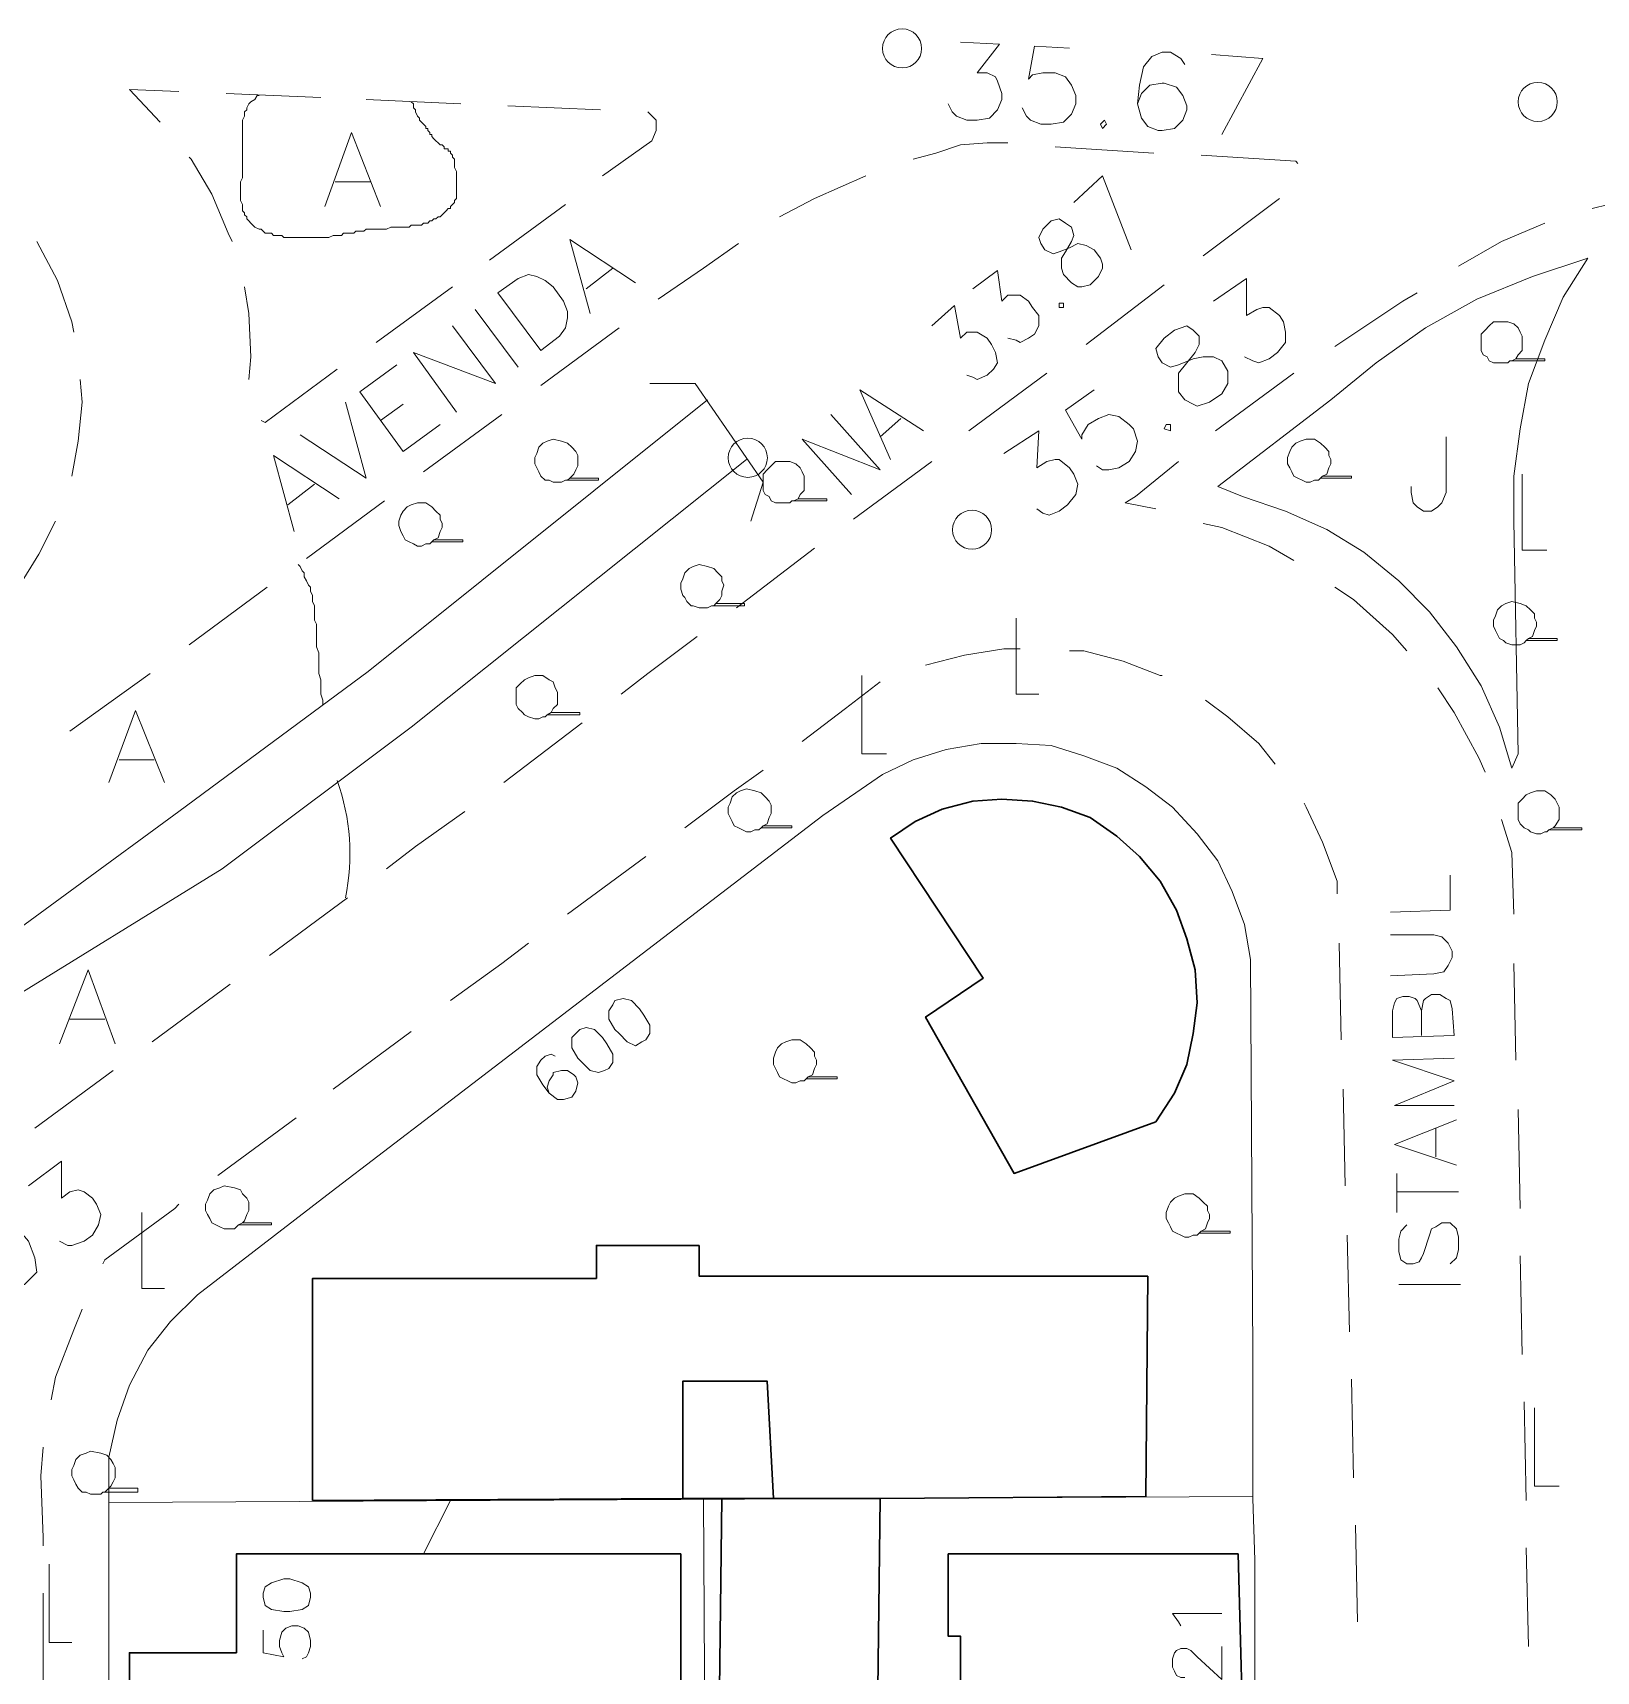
# Model space of a CAD drawing. Extents: x -2391 to 32076, y -11492 to 5852.
# Drawn here: x 4413.8 to 4478.2, y -1020.9 to -953.5 of the extents above; entities that cross this region are included whole.
import ezdxf

# ---------------------------------------------------------------- set-up
doc = ezdxf.new("R2010")
doc.units = 0
doc.header["$LTSCALE"] = 7
for name, color, linetype in [('ALVE-CT', 3, 'CONTINUOUS'), ('PDF_A101 - EDIFICACAO', 7, 'CONTINUOUS'), ('PDF_A122 - CASA_DE_MAQUINA', 7, 'CONTINUOUS'), ('PDF_A123 - N DE PORTA', 7, 'CONTINUOUS'), ('PDF_A124 - MURO', 7, 'CONTINUOUS'), ('PDF_A133 - CANTEIRO_JARDIM_ESTUFA', 7, 'CONTINUOUS'), ('PDF_C301 - MEIO_FIO_2D', 7, 'CONTINUOUS'), ('PDF_C307 - TXT_NOME_LOGRADOURO', 7, 'CONTINUOUS'), ('PDF_C316 - BUEIRO', 7, 'CONTINUOUS'), ('PDF_F601 - LIMITE_VEGETACAO', 7, 'CONTINUOUS'), ('PDF_F602 - ARVORE_ISOLADA', 7, 'CONTINUOUS'), ('PDF_F604 - TXT_AGRUPAMENTO_ARVORE', 7, 'CONTINUOUS'), ('PDF_G705 - CANAL', 7, 'CONTINUOUS'), ('PDF_I903 - POSTE', 7, 'CONTINUOUS'), ('PDF_N1402 - CURVA_INTERMEDIARIA', 7, 'CONTINUOUS'), ('PDF_N1403 - COTA_DE_APARELHO', 7, 'CONTINUOUS')]:
    doc.layers.add(name, color=color, linetype=linetype)

msp = doc.modelspace()

# ---------------------------------------------------------------- linework, layer by layer
at = {"layer": 'ALVE-CT'}
msp.add_circle((4550.796, -1271.53), 500, dxfattribs=at)
at = {"layer": 'PDF_A101 - EDIFICACAO', "lineweight": 30}
for points in [[(4460.036, -998.32), (4454.194, -1000.437), (4450.554, -994.002), (4452.924, -992.394), (4449.114, -986.637), (4450.13, -985.959), (4451.231, -985.451), (4452.501, -985.113), (4453.686, -985.028), (4454.956, -985.113), (4456.142, -985.367), (4457.327, -985.79), (4458.427, -986.552), (4459.359, -987.399), (4460.205, -988.415), (4460.883, -989.6), (4461.306, -990.785), (4461.645, -992.055), (4461.729, -993.41), (4461.56, -994.68), (4461.306, -995.95), (4460.798, -997.135)], [(4441.241, -1003.4), (4441.241, -1004.67), (4459.697, -1004.67), (4459.613, -1013.729), (4448.691, -1013.814), (4444.289, -1013.814), (4442.172, -1013.814), (4440.563, -1013.814), (4425.324, -1013.898), (4425.324, -1004.755), (4437.008, -1004.755), (4437.008, -1003.4)], [(4447.76, -1027.275), (4442.003, -1027.275), (4442.172, -1013.814), (4444.289, -1013.814), (4448.691, -1013.814), (4448.522, -1027.275)], [(4440.479, -1016.1), (4440.479, -1022.873), (4436.754, -1022.873), (4436.754, -1023.465), (4422.53, -1023.465), (4422.53, -1024.143), (4417.789, -1024.143), (4417.789, -1020.163), (4422.191, -1020.163), (4422.191, -1016.1)], [(4463.423, -1016.1), (4463.677, -1025.836), (4451.993, -1025.836), (4451.993, -1019.486), (4451.485, -1019.486), (4451.485, -1016.1), (4453.263, -1016.1)]]:
    msp.add_lwpolyline(points, close=True, dxfattribs=at)
at = {"layer": 'PDF_A122 - CASA_DE_MAQUINA', "lineweight": 30}
msp.add_lwpolyline([(4444.289, -1013.814), (4442.172, -1013.814), (4440.563, -1013.814), (4440.563, -1008.988), (4444.035, -1008.988)], close=True, dxfattribs=at)
at = {"layer": 'PDF_A123 - N DE PORTA', "lineweight": 9}
for points in [[(4437.685, -993.494), (4437.516, -993.748), (4437.516, -994.087), (4437.77, -994.51), (4437.939, -994.68), (4438.277, -995.018), (4438.616, -995.188), (4438.87, -995.018), (4439.039, -994.934), (4439.209, -994.68), (4439.209, -994.341), (4438.955, -993.918), (4438.785, -993.664), (4438.447, -993.325), (4438.108, -993.24), (4437.77, -993.325)], [(4436.161, -994.68), (4435.992, -994.849), (4435.992, -995.272), (4436.246, -995.696), (4436.415, -995.865), (4436.754, -996.204), (4437.092, -996.288), (4437.346, -996.204), (4437.516, -996.119), (4437.685, -995.865), (4437.685, -995.526), (4437.431, -995.103), (4437.262, -994.849), (4436.923, -994.51), (4436.584, -994.426), (4436.33, -994.51)], [(4423.292, -1017.878), (4423.377, -1018.216), (4423.631, -1018.386), (4424.139, -1018.47), (4424.393, -1018.47), (4424.901, -1018.386), (4425.155, -1018.216), (4425.239, -1017.878), (4425.239, -1017.708), (4425.155, -1017.454), (4424.901, -1017.285), (4424.393, -1017.116), (4424.139, -1017.116), (4423.631, -1017.285), (4423.377, -1017.454), (4423.292, -1017.708)]]:
    msp.add_lwpolyline(points, close=True, dxfattribs=at)
for points in [[(4435.314, -995.611), (4435.145, -995.526), (4434.891, -995.611), (4434.722, -995.78), (4434.552, -996.034), (4434.552, -996.373), (4434.806, -996.796), (4435.06, -997.135), (4435.399, -997.389), (4435.653, -997.389), (4435.992, -997.304), (4436.161, -997.05), (4436.246, -996.712), (4436.161, -996.458), (4436.076, -996.373), (4435.822, -996.204), (4435.568, -996.204), (4435.23, -996.288), (4435.23, -996.373), (4435.06, -996.627), (4434.976, -996.881), (4435.06, -997.135)], [(4461.052, -1019.063), (4460.967, -1018.893), (4460.713, -1018.555), (4462.745, -1018.555)], [(4423.292, -1019.232), (4423.292, -1020.163), (4424.139, -1020.333), (4424.054, -1020.163), (4423.969, -1019.909), (4423.969, -1019.655), (4424.054, -1019.317), (4424.223, -1019.147), (4424.477, -1019.063), (4424.731, -1019.063), (4424.985, -1019.147), (4425.155, -1019.317), (4425.239, -1019.655), (4425.239, -1019.909), (4425.155, -1020.163), (4425.07, -1020.333), (4424.901, -1020.417)], [(4461.221, -1021.179), (4461.052, -1021.179), (4460.883, -1021.095), (4460.798, -1020.925), (4460.713, -1020.756), (4460.713, -1020.417), (4460.798, -1020.163), (4460.883, -1020.079), (4461.052, -1019.994), (4461.306, -1019.994), (4461.475, -1020.079), (4461.729, -1020.333), (4462.745, -1021.264), (4462.745, -1019.909)]]:
    msp.add_lwpolyline(points, dxfattribs=at)
at = {"layer": 'PDF_A124 - MURO', "lineweight": 9}
for points in [[(4416.942, -1026.937), (4416.942, -1012.12), (4417.281, -1010.596), (4417.789, -1009.157), (4418.551, -1007.718), (4419.482, -1006.533), (4420.583, -1005.432), (4426.086, -1001.199), (4430.404, -997.897), (4446.321, -985.705), (4448.776, -984.012), (4450.046, -983.419), (4451.4, -982.996), (4452.84, -982.742), (4454.279, -982.742), (4455.718, -982.827), (4457.073, -983.25), (4458.427, -983.758), (4459.613, -984.52), (4460.713, -985.367), (4461.729, -986.467), (4462.576, -987.568), (4463.169, -988.838), (4463.677, -990.192), (4463.931, -991.632), (4464.015, -1007.887), (4464.015, -1009.834), (4464.015, -1013.814), (4464.1, -1016.354), (4464.1, -1027.36)], [(4416.942, -1013.983), (4464.015, -1013.729)], [(4441.41, -1013.814), (4442.257, -1159.181)]]:
    msp.add_lwpolyline(points, dxfattribs=at)
at = {"layer": 'PDF_A133 - CANTEIRO_JARDIM_ESTUFA', "lineweight": 9}
msp.add_lwpolyline([(4477.815, -962.761), (4475.53, -963.523), (4473.244, -964.455), (4471.127, -965.64), (4469.095, -967.079), (4467.232, -968.603), (4462.576, -972.159), (4463.592, -972.582), (4465.37, -973.175), (4467.063, -973.937), (4468.587, -974.868), (4470.026, -976.054), (4471.296, -977.324), (4472.397, -978.763), (4473.413, -980.371), (4474.175, -982.065), (4474.683, -983.758), (4474.937, -983.165), (4474.768, -973.598), (4474.768, -971.736), (4475.022, -969.789), (4475.36, -967.926), (4476.038, -966.148), (4476.799, -964.37)], close=True, dxfattribs=at)
msp.add_lwpolyline([(4471.974, -970.127), (4471.974, -972.413), (4471.804, -972.836), (4471.635, -973.006), (4471.381, -973.175), (4471.042, -973.175), (4470.788, -973.006), (4470.619, -972.836), (4470.534, -972.413), (4470.534, -972.159)], dxfattribs=at)
at = {"layer": 'PDF_C301 - MEIO_FIO_2D', "lineweight": 9}
for points in [[(4419.059, -957.174), (4417.789, -955.819), (4419.821, -955.904)], [(4421.768, -955.988), (4425.663, -956.158)], [(4427.525, -956.242), (4431.42, -956.412)], [(4433.367, -956.496), (4437.177, -956.666)], [(4439.124, -956.75), (4439.463, -957.089), (4439.463, -957.512), (4439.293, -957.936), (4437.262, -959.375)], [(4453.94, -958.02), (4453.094, -958.02), (4451.993, -958.105), (4450.977, -958.444), (4450.046, -958.698)], [(4459.951, -958.444), (4455.888, -958.19)], [(4422.022, -962.084), (4421.853, -961.745), (4421.175, -960.137), (4420.329, -958.698), (4420.244, -958.613)], [(4465.878, -958.867), (4465.793, -958.782), (4461.899, -958.528)], [(4448.098, -959.375), (4445.982, -960.306), (4444.543, -961.068)], [(4481.879, -960.052), (4480.948, -960.137), (4478.662, -960.56), (4477.985, -960.729)], [(4435.738, -960.56), (4432.605, -962.846)], [(4461.983, -962.677), (4465.116, -960.306)], [(4476.038, -961.322), (4474.26, -962.084), (4472.482, -963.1)], [(4413.979, -962.084), (4414.826, -963.693), (4415.418, -965.386), (4415.503, -965.809)], [(4442.849, -962.169), (4441.41, -963.185), (4439.547, -964.455)], [(4422.699, -967.757), (4422.784, -966.825), (4422.699, -965.047), (4422.53, -963.947)], [(4431.081, -963.947), (4427.949, -966.233)], [(4457.158, -966.317), (4460.375, -963.862)], [(4470.788, -964.201), (4470.196, -964.539), (4467.402, -966.402)], [(4437.939, -965.64), (4434.722, -968.011)], [(4426.34, -967.333), (4423.377, -969.535), (4423.207, -969.45)], [(4452.332, -969.873), (4455.549, -967.503)], [(4465.709, -967.503), (4462.491, -969.873)], [(4415.757, -967.757), (4415.842, -968.688), (4415.672, -970.296), (4415.418, -971.736)], [(4433.113, -969.196), (4429.896, -971.566)], [(4447.59, -973.514), (4450.808, -971.143)], [(4460.967, -971.143), (4459.189, -972.582), (4458.766, -972.836), (4460.036, -973.09)], [(4428.287, -972.752), (4425.07, -975.122)], [(4414.741, -973.598), (4414.064, -974.953), (4413.217, -976.308), (4412.624, -976.985)], [(4461.983, -973.683), (4462.745, -973.852), (4464.693, -974.614), (4465.709, -975.207)], [(4442.765, -977.154), (4445.982, -974.699)], [(4423.461, -976.308), (4420.244, -978.678)], [(4467.402, -976.308), (4468.164, -976.816), (4469.772, -978.255), (4470.365, -978.932)], [(4438.023, -980.71), (4439.124, -979.864), (4441.156, -978.34)], [(4450.554, -979.525), (4452.162, -979.102), (4453.771, -978.848), (4454.448, -978.848)], [(4456.48, -978.932), (4457.073, -978.932), (4458.681, -979.356), (4460.205, -979.948), (4460.29, -979.948)], [(4450.554, -979.525), (4450.554, -979.525)], [(4418.635, -979.864), (4415.334, -982.234)], [(4445.474, -982.657), (4447.252, -981.303), (4448.691, -980.202)], [(4471.635, -980.456), (4472.312, -981.472), (4473.328, -983.335), (4473.582, -983.927)], [(4462.068, -980.964), (4462.999, -981.641), (4464.269, -982.742), (4464.947, -983.589)], [(4433.198, -984.351), (4436.415, -981.895)], [(4440.648, -986.213), (4442.68, -984.689), (4443.865, -983.843)], [(4466.132, -985.197), (4466.217, -985.367), (4466.894, -986.806), (4467.486, -988.415), (4467.486, -988.923)], [(4428.372, -987.907), (4429.557, -986.975), (4431.589, -985.536)], [(4474.26, -985.875), (4474.683, -987.229), (4474.768, -989.769)], [(4435.822, -989.769), (4439.039, -987.399)], [(4423.546, -991.462), (4426.763, -989.092)], [(4430.996, -993.325), (4433.113, -991.801), (4434.214, -990.954)], [(4467.571, -990.954), (4467.656, -994.934)], [(4474.768, -991.801), (4474.852, -995.78)], [(4418.72, -995.018), (4421.937, -992.648)], [(4426.171, -996.966), (4429.388, -994.595)], [(4413.894, -998.574), (4417.112, -996.204)], [(4467.74, -996.966), (4467.825, -1000.945)], [(4474.937, -997.812), (4475.022, -1001.876)], [(4421.429, -1000.521), (4424.647, -998.151)], [(4416.688, -1004.162), (4416.773, -1003.993), (4419.651, -1001.876), (4419.821, -1001.707)], [(4467.91, -1002.977), (4467.994, -1006.956)], [(4475.022, -1003.823), (4475.106, -1007.887)], [(4414.572, -1009.75), (4414.741, -1008.819), (4415.503, -1006.871), (4415.842, -1006.025)], [(4468.079, -1008.903), (4468.164, -1012.967)], [(4475.191, -1009.834), (4475.276, -1013.898)], [(4414.233, -1015.761), (4414.233, -1015.422), (4414.148, -1012.882), (4414.233, -1011.697)], [(4468.248, -1014.914), (4468.333, -1018.893)], [(4475.276, -1015.846), (4475.36, -1019.909)], [(4414.233, -1021.687), (4414.233, -1017.708)]]:
    msp.add_lwpolyline(points, dxfattribs=at)
at = {"layer": 'PDF_C307 - TXT_NOME_LOGRADOURO', "lineweight": 9}
for points in [[(4436.754, -965.047), (4435.907, -961.999), (4438.616, -963.777)], [(4436.584, -964.031), (4437.685, -963.185)], [(4432.012, -964.878), (4433.79, -967.249)], [(4431.25, -969.111), (4429.472, -966.656), (4432.859, -967.926), (4431.081, -965.555)], [(4430.573, -969.619), (4429.049, -970.72), (4427.271, -968.265), (4428.795, -967.164)], [(4424.816, -970.043), (4427.525, -971.82), (4426.679, -968.688)], [(4428.118, -969.45), (4429.049, -968.773)], [(4424.562, -974.022), (4423.715, -970.889), (4426.425, -972.667)], [(4424.308, -972.921), (4425.409, -972.074)], [(4469.688, -989.684), (4472.143, -989.6), (4472.143, -988.161)], [(4469.688, -992.309), (4471.466, -992.224), (4471.889, -992.14), (4472.058, -991.886), (4472.228, -991.547), (4472.228, -991.293), (4472.058, -990.954), (4471.804, -990.7), (4471.466, -990.616), (4469.688, -990.616)], [(4470.958, -993.748), (4471.042, -993.325), (4471.127, -993.24), (4471.381, -993.071), (4471.72, -993.071), (4471.974, -993.24), (4472.143, -993.325), (4472.228, -993.664), (4472.312, -994.764), (4469.772, -994.849), (4469.772, -993.748), (4469.857, -993.41), (4469.942, -993.24), (4470.196, -993.156), (4470.45, -993.156), (4470.704, -993.24), (4470.788, -993.325), (4470.958, -993.748), (4470.958, -994.764)], [(4472.312, -997.643), (4469.857, -997.643), (4472.312, -996.627), (4469.772, -995.78), (4472.312, -995.696)], [(4472.397, -1000.098), (4469.857, -999.252), (4472.397, -998.236)], [(4471.55, -999.759), (4471.55, -998.574)], [(4469.942, -1002.045), (4469.942, -1000.437)], [(4469.942, -1001.199), (4472.482, -1001.199)], [(4470.365, -1002.553), (4470.111, -1002.807), (4470.026, -1003.146), (4470.026, -1003.654), (4470.111, -1003.993), (4470.365, -1004.162), (4470.619, -1004.162), (4470.873, -1004.077), (4470.958, -1003.908), (4471.042, -1003.739), (4471.296, -1002.977), (4471.381, -1002.723), (4471.55, -1002.638), (4471.804, -1002.469), (4472.143, -1002.469), (4472.397, -1002.723), (4472.482, -1003.061), (4472.482, -1003.569), (4472.397, -1003.908), (4472.143, -1004.162)], [(4470.026, -1005.009), (4472.566, -1005.009)]]:
    msp.add_lwpolyline(points, dxfattribs=at)
msp.add_lwpolyline([(4434.722, -966.571), (4432.944, -964.201), (4433.79, -963.608), (4434.214, -963.439), (4434.552, -963.523), (4434.891, -963.693), (4435.23, -963.947), (4435.653, -964.539), (4435.822, -964.963), (4435.822, -965.217), (4435.738, -965.64), (4435.484, -965.979)], close=True, dxfattribs=at)
at = {"layer": 'PDF_C316 - BUEIRO', "lineweight": 9}
msp.add_lwpolyline([(4439.209, -967.926), (4441.071, -967.926), (4443.865, -971.99), (4443.357, -973.598)], dxfattribs=at)
at = {"layer": 'PDF_F601 - LIMITE_VEGETACAO', "lineweight": 9}
for points in [[(4429.388, -956.327), (4429.472, -956.412), (4429.472, -956.581), (4429.557, -956.666), (4429.557, -956.75), (4429.642, -956.92), (4429.726, -957.004), (4429.726, -957.089), (4429.811, -957.174), (4429.896, -957.258), (4429.98, -957.343), (4429.98, -957.428), (4430.065, -957.428), (4430.065, -957.512), (4430.15, -957.597), (4430.15, -957.682), (4430.234, -957.682), (4430.234, -957.766), (4430.319, -957.851), (4430.404, -957.936), (4430.488, -958.02), (4430.573, -958.105), (4430.658, -958.105), (4430.742, -958.19), (4430.742, -958.274), (4430.827, -958.274), (4430.912, -958.274), (4430.912, -958.359), (4430.996, -958.359), (4430.996, -958.444), (4431.081, -958.528), (4431.081, -958.613), (4431.166, -958.698), (4431.166, -958.782), (4431.166, -958.867), (4431.166, -958.952), (4431.166, -959.036), (4431.25, -959.206), (4431.25, -959.29), (4431.25, -959.46), (4431.25, -959.544), (4431.25, -959.714), (4431.25, -959.798), (4431.25, -959.883), (4431.25, -960.052), (4431.25, -960.137), (4431.25, -960.222), (4431.25, -960.306), (4431.166, -960.391), (4431.166, -960.476), (4431.081, -960.56), (4430.996, -960.645), (4430.996, -960.729), (4430.912, -960.729), (4430.827, -960.814), (4430.742, -960.899), (4430.658, -960.983), (4430.573, -961.068), (4430.488, -961.068), (4430.404, -961.153), (4430.319, -961.153), (4430.234, -961.237), (4430.15, -961.237), (4430.065, -961.322), (4429.98, -961.322), (4429.896, -961.322), (4429.811, -961.407), (4429.726, -961.407), (4429.642, -961.407), (4429.557, -961.407), (4429.388, -961.407), (4429.303, -961.491), (4429.218, -961.491), (4429.049, -961.491), (4428.964, -961.491), (4428.88, -961.491), (4428.71, -961.491), (4428.626, -961.491), (4428.541, -961.491), (4428.372, -961.576), (4428.287, -961.576), (4428.203, -961.576), (4428.033, -961.576), (4427.949, -961.576), (4427.864, -961.576), (4427.779, -961.576), (4427.61, -961.576), (4427.525, -961.576), (4427.441, -961.661), (4427.356, -961.661), (4427.271, -961.661), (4427.102, -961.661), (4427.017, -961.745), (4426.848, -961.745), (4426.763, -961.745), (4426.594, -961.745), (4426.509, -961.83), (4426.34, -961.83), (4426.255, -961.83), (4426.171, -961.83), (4426.001, -961.915), (4425.917, -961.915), (4425.832, -961.915), (4425.747, -961.915), (4425.663, -961.915), (4425.493, -961.915), (4425.409, -961.915), (4425.324, -961.915), (4425.239, -961.915), (4425.07, -961.915), (4424.985, -961.915), (4424.816, -961.915), (4424.731, -961.915), (4424.562, -961.915), (4424.477, -961.915), (4424.393, -961.915), (4424.223, -961.915), (4424.139, -961.915), (4424.054, -961.83), (4423.969, -961.83), (4423.885, -961.83), (4423.8, -961.83), (4423.715, -961.83), (4423.631, -961.745), (4423.546, -961.745), (4423.377, -961.745), (4423.292, -961.661), (4423.207, -961.576), (4423.123, -961.576), (4422.953, -961.491), (4422.869, -961.407), (4422.784, -961.322), (4422.699, -961.237), (4422.615, -961.153), (4422.615, -961.068), (4422.53, -960.983), (4422.53, -960.899), (4422.445, -960.814), (4422.445, -960.645), (4422.445, -960.56), (4422.361, -960.391), (4422.361, -960.222), (4422.361, -960.137), (4422.361, -959.968), (4422.361, -959.798), (4422.361, -959.629), (4422.445, -959.46), (4422.445, -959.29), (4422.445, -959.121), (4422.445, -959.036), (4422.445, -958.867), (4422.445, -958.698), (4422.445, -958.528), (4422.445, -958.359), (4422.445, -958.274), (4422.445, -958.105), (4422.445, -957.936), (4422.445, -957.766), (4422.445, -957.597), (4422.445, -957.428), (4422.445, -957.258), (4422.445, -957.089), (4422.53, -956.92), (4422.53, -956.75), (4422.615, -956.666), (4422.615, -956.581), (4422.699, -956.412), (4422.784, -956.327), (4422.953, -956.242), (4423.038, -956.073), (4423.123, -956.073)], [(4424.731, -975.376), (4424.816, -975.461), (4424.901, -975.63), (4424.985, -975.715), (4424.985, -975.884), (4425.07, -976.054), (4425.155, -976.223), (4425.239, -976.308), (4425.239, -976.477), (4425.324, -976.646), (4425.324, -976.9), (4425.409, -977.07), (4425.409, -977.239), (4425.409, -977.408), (4425.409, -977.662), (4425.493, -977.832), (4425.493, -978.086), (4425.493, -978.34), (4425.493, -978.594), (4425.493, -978.763), (4425.578, -979.017), (4425.578, -979.271), (4425.578, -979.61), (4425.578, -979.864), (4425.663, -980.117), (4425.663, -980.371), (4425.663, -980.71), (4425.747, -980.964), (4425.747, -981.133)]]:
    msp.add_lwpolyline(points, dxfattribs=at)
msp.add_arc((4417.836, -987.288), 9.025, 348.46785, 19.5605, dxfattribs=at)
at = {"layer": 'PDF_F602 - ARVORE_ISOLADA', "lineweight": 9}
for points in [[(4474.852, -966.91), (4474.683, -966.995), (4474.598, -966.995), (4474.514, -967.079), (4474.344, -967.079), (4474.175, -967.079), (4473.921, -967.079), (4473.752, -966.995), (4473.667, -966.825), (4473.498, -966.741), (4473.413, -966.571), (4473.413, -966.317), (4473.413, -966.148), (4473.413, -965.894), (4473.582, -965.725), (4473.752, -965.555), (4473.921, -965.386), (4474.175, -965.386), (4474.514, -965.386), (4474.768, -965.471), (4474.937, -965.64), (4475.022, -965.809), (4475.106, -965.979), (4475.106, -966.233), (4475.106, -966.402), (4475.106, -966.571), (4474.937, -966.741), (4474.852, -966.91), (4474.683, -966.995), (4476.038, -966.995), (4476.038, -966.91)], [(4435.907, -971.82), (4435.822, -971.905), (4435.738, -971.905), (4435.568, -971.99), (4435.399, -971.99), (4435.23, -971.99), (4435.06, -971.905), (4434.891, -971.905), (4434.722, -971.736), (4434.637, -971.566), (4434.552, -971.397), (4434.468, -971.228), (4434.468, -970.974), (4434.552, -970.804), (4434.637, -970.55), (4434.806, -970.381), (4434.976, -970.296), (4435.23, -970.212), (4435.568, -970.296), (4435.822, -970.381), (4435.992, -970.55), (4436.161, -970.72), (4436.246, -970.889), (4436.246, -971.058), (4436.246, -971.312), (4436.161, -971.482), (4436.076, -971.651), (4435.907, -971.82), (4435.822, -971.905), (4437.092, -971.905), (4437.092, -971.82)], [(4466.894, -971.736), (4466.809, -971.82), (4466.725, -971.905), (4466.555, -971.905), (4466.386, -971.99), (4466.217, -971.99), (4466.047, -971.905), (4465.878, -971.82), (4465.709, -971.736), (4465.624, -971.566), (4465.539, -971.397), (4465.455, -971.228), (4465.455, -970.974), (4465.539, -970.72), (4465.624, -970.55), (4465.793, -970.381), (4465.963, -970.296), (4466.217, -970.212), (4466.555, -970.212), (4466.809, -970.381), (4466.978, -970.55), (4467.148, -970.72), (4467.148, -970.889), (4467.232, -971.058), (4467.232, -971.228), (4467.148, -971.397), (4467.063, -971.651), (4466.894, -971.736), (4466.809, -971.82), (4468.079, -971.82), (4468.079, -971.736)], [(4445.305, -972.667), (4445.135, -972.752), (4445.051, -972.752), (4444.966, -972.836), (4444.797, -972.836), (4444.627, -972.836), (4444.373, -972.836), (4444.204, -972.752), (4444.119, -972.582), (4443.95, -972.498), (4443.865, -972.328), (4443.865, -972.074), (4443.865, -971.905), (4443.865, -971.651), (4444.035, -971.482), (4444.204, -971.312), (4444.373, -971.143), (4444.627, -971.143), (4444.966, -971.143), (4445.22, -971.228), (4445.389, -971.397), (4445.474, -971.566), (4445.559, -971.736), (4445.559, -971.99), (4445.559, -972.159), (4445.559, -972.328), (4445.389, -972.498), (4445.305, -972.667), (4445.135, -972.752), (4446.49, -972.752), (4446.49, -972.667)], [(4430.319, -974.36), (4430.234, -974.445), (4430.15, -974.53), (4429.98, -974.53), (4429.811, -974.614), (4429.642, -974.614), (4429.472, -974.53), (4429.303, -974.445), (4429.134, -974.36), (4429.049, -974.191), (4428.964, -974.022), (4428.88, -973.768), (4428.88, -973.598), (4428.964, -973.344), (4429.049, -973.175), (4429.218, -973.006), (4429.388, -972.921), (4429.642, -972.836), (4429.98, -972.836), (4430.234, -973.006), (4430.404, -973.175), (4430.573, -973.344), (4430.573, -973.514), (4430.658, -973.683), (4430.658, -973.852), (4430.573, -974.022), (4430.488, -974.276), (4430.319, -974.36), (4430.234, -974.445), (4431.504, -974.445), (4431.504, -974.36)], [(4441.918, -976.985), (4441.833, -977.07), (4441.749, -977.07), (4441.579, -977.154), (4441.41, -977.154), (4441.241, -977.154), (4440.987, -977.07), (4440.902, -977.07), (4440.733, -976.9), (4440.648, -976.731), (4440.563, -976.646), (4440.479, -976.392), (4440.479, -976.138), (4440.563, -975.969), (4440.648, -975.715), (4440.817, -975.546), (4440.987, -975.461), (4441.241, -975.376), (4441.579, -975.461), (4441.833, -975.546), (4442.003, -975.715), (4442.172, -975.884), (4442.172, -976.054), (4442.257, -976.223), (4442.172, -976.477), (4442.172, -976.646), (4442.087, -976.816), (4441.918, -976.985), (4441.833, -977.07), (4443.103, -977.07), (4443.103, -976.985)], [(4475.36, -978.424), (4475.276, -978.509), (4475.191, -978.594), (4475.022, -978.678), (4474.852, -978.678), (4474.683, -978.678), (4474.429, -978.594), (4474.344, -978.509), (4474.175, -978.424), (4474.09, -978.255), (4474.006, -978.086), (4473.921, -977.916), (4473.921, -977.662), (4474.006, -977.493), (4474.09, -977.239), (4474.26, -977.07), (4474.429, -976.985), (4474.683, -976.9), (4475.022, -976.985), (4475.276, -977.07), (4475.445, -977.239), (4475.614, -977.408), (4475.614, -977.578), (4475.699, -977.747), (4475.699, -977.916), (4475.614, -978.086), (4475.53, -978.34), (4475.36, -978.424), (4475.276, -978.509), (4476.546, -978.509), (4476.546, -978.424)], [(4435.145, -981.472), (4434.976, -981.557), (4434.891, -981.641), (4434.806, -981.641), (4434.637, -981.726), (4434.468, -981.726), (4434.214, -981.641), (4434.044, -981.557), (4433.96, -981.472), (4433.79, -981.303), (4433.706, -981.133), (4433.706, -980.879), (4433.706, -980.71), (4433.706, -980.456), (4433.875, -980.287), (4434.044, -980.117), (4434.214, -980.033), (4434.468, -979.948), (4434.806, -979.948), (4435.06, -980.117), (4435.23, -980.202), (4435.314, -980.456), (4435.399, -980.625), (4435.399, -980.795), (4435.399, -980.964), (4435.399, -981.133), (4435.23, -981.303), (4435.145, -981.472), (4434.976, -981.557), (4436.33, -981.557), (4436.33, -981.472)], [(4443.865, -986.129), (4443.781, -986.213), (4443.696, -986.298), (4443.527, -986.298), (4443.357, -986.383), (4443.188, -986.383), (4443.019, -986.298), (4442.849, -986.213), (4442.68, -986.129), (4442.595, -985.959), (4442.511, -985.79), (4442.426, -985.621), (4442.426, -985.367), (4442.511, -985.197), (4442.595, -984.943), (4442.765, -984.774), (4442.934, -984.689), (4443.188, -984.605), (4443.527, -984.689), (4443.781, -984.774), (4443.95, -984.943), (4444.119, -985.113), (4444.204, -985.282), (4444.204, -985.451), (4444.204, -985.621), (4444.119, -985.79), (4444.035, -986.044), (4443.865, -986.129), (4443.781, -986.213), (4445.051, -986.213), (4445.051, -986.129)], [(4476.376, -986.213), (4476.207, -986.298), (4476.122, -986.383), (4476.038, -986.383), (4475.868, -986.467), (4475.699, -986.467), (4475.445, -986.383), (4475.36, -986.298), (4475.191, -986.213), (4475.022, -986.044), (4474.937, -985.875), (4474.937, -985.621), (4474.937, -985.451), (4474.937, -985.197), (4475.106, -985.028), (4475.276, -984.859), (4475.445, -984.774), (4475.699, -984.689), (4476.038, -984.689), (4476.292, -984.859), (4476.461, -985.028), (4476.546, -985.197), (4476.63, -985.367), (4476.63, -985.536), (4476.63, -985.705), (4476.63, -985.875), (4476.461, -986.129), (4476.376, -986.213), (4476.207, -986.298), (4477.561, -986.298), (4477.561, -986.213)], [(4445.728, -996.458), (4445.643, -996.542), (4445.559, -996.627), (4445.389, -996.627), (4445.22, -996.712), (4445.051, -996.712), (4444.881, -996.627), (4444.712, -996.542), (4444.543, -996.458), (4444.458, -996.288), (4444.373, -996.119), (4444.289, -995.95), (4444.289, -995.696), (4444.373, -995.442), (4444.458, -995.272), (4444.627, -995.103), (4444.797, -995.018), (4445.051, -994.934), (4445.389, -994.934), (4445.643, -995.103), (4445.813, -995.272), (4445.982, -995.442), (4445.982, -995.611), (4446.067, -995.78), (4446.067, -995.95), (4445.982, -996.119), (4445.897, -996.373), (4445.728, -996.458), (4445.643, -996.542), (4446.913, -996.542), (4446.913, -996.458)], [(4422.445, -1002.469), (4422.276, -1002.553), (4422.191, -1002.638), (4422.107, -1002.723), (4421.853, -1002.723), (4421.683, -1002.723), (4421.514, -1002.638), (4421.345, -1002.553), (4421.175, -1002.469), (4421.091, -1002.299), (4421.006, -1002.13), (4420.921, -1001.961), (4420.921, -1001.707), (4421.006, -1001.537), (4421.091, -1001.283), (4421.26, -1001.114), (4421.514, -1001.029), (4421.683, -1000.945), (4422.107, -1001.029), (4422.361, -1001.114), (4422.445, -1001.283), (4422.615, -1001.453), (4422.699, -1001.622), (4422.699, -1001.791), (4422.699, -1001.961), (4422.615, -1002.13), (4422.53, -1002.384), (4422.445, -1002.469), (4422.276, -1002.553), (4423.631, -1002.553), (4423.631, -1002.469)], [(4461.899, -1002.807), (4461.814, -1002.892), (4461.729, -1002.977), (4461.56, -1002.977), (4461.391, -1003.061), (4461.221, -1003.061), (4461.052, -1002.977), (4460.883, -1002.892), (4460.713, -1002.807), (4460.629, -1002.638), (4460.544, -1002.469), (4460.459, -1002.299), (4460.459, -1002.045), (4460.544, -1001.791), (4460.629, -1001.622), (4460.798, -1001.453), (4460.967, -1001.368), (4461.221, -1001.283), (4461.56, -1001.283), (4461.814, -1001.453), (4461.983, -1001.622), (4462.153, -1001.791), (4462.153, -1001.961), (4462.237, -1002.13), (4462.237, -1002.299), (4462.153, -1002.469), (4462.068, -1002.723), (4461.899, -1002.807), (4461.814, -1002.892), (4463.084, -1002.892), (4463.084, -1002.807)], [(4416.942, -1013.39), (4416.773, -1013.56), (4416.688, -1013.56), (4416.604, -1013.644), (4416.35, -1013.644), (4416.18, -1013.644), (4416.011, -1013.56), (4415.842, -1013.56), (4415.672, -1013.39), (4415.588, -1013.221), (4415.503, -1013.052), (4415.418, -1012.882), (4415.418, -1012.628), (4415.503, -1012.459), (4415.588, -1012.205), (4415.757, -1012.036), (4416.011, -1011.951), (4416.18, -1011.866), (4416.604, -1011.951), (4416.858, -1012.036), (4417.027, -1012.205), (4417.112, -1012.374), (4417.196, -1012.544), (4417.196, -1012.713), (4417.196, -1012.967), (4417.112, -1013.136), (4417.027, -1013.306), (4416.942, -1013.39), (4416.773, -1013.56), (4418.128, -1013.56), (4418.128, -1013.39)]]:
    msp.add_lwpolyline(points, close=True, dxfattribs=at)
at = {"layer": 'PDF_F604 - TXT_AGRUPAMENTO_ARVORE', "lineweight": 9}
for points in [[(4425.832, -960.645), (4426.933, -957.597), (4428.118, -960.645)], [(4426.255, -959.629), (4427.695, -959.629)], [(4416.942, -984.351), (4418.043, -981.387), (4419.228, -984.351)], [(4417.366, -983.419), (4418.805, -983.419)], [(4414.91, -995.103), (4416.096, -992.055), (4417.196, -995.103)], [(4415.334, -994.087), (4416.773, -994.087)]]:
    msp.add_lwpolyline(points, dxfattribs=at)
at = {"layer": 'PDF_G705 - CANAL', "lineweight": 13}
for points in [[(4441.579, -968.603), (4427.61, -979.779), (4419.821, -985.536), (4411.27, -991.801), (4399.417, -1000.691), (4397.216, -1002.13), (4394.083, -1004.416), (4379.013, -1015.761), (4377.235, -1016.354), (4374.949, -1017.793)], [(4374.949, -1022.873), (4376.05, -1022.026), (4379.182, -1019.571), (4380.537, -1017.793), (4395.607, -1006.533), (4398.74, -1004.162), (4400.687, -1002.384), (4412.54, -993.494), (4421.599, -987.907), (4429.388, -982.065), (4443.188, -971.058)]]:
    msp.add_lwpolyline(points, dxfattribs=at)
at = {"layer": 'PDF_I903 - POSTE', "lineweight": 9}
for points in [[(4476.122, -974.784), (4475.106, -974.784), (4475.106, -971.651)], [(4455.21, -980.71), (4454.279, -980.71), (4454.279, -977.578)], [(4448.945, -983.165), (4447.929, -983.165), (4447.929, -979.948)], [(4419.228, -1005.178), (4418.297, -1005.178), (4418.297, -1002.045)], [(4476.63, -1013.306), (4475.614, -1013.306), (4475.614, -1010.088)], [(4415.418, -1019.74), (4414.487, -1019.74), (4414.487, -1016.523)]]:
    msp.add_lwpolyline(points, dxfattribs=at)
at = {"layer": 'PDF_N1402 - CURVA_INTERMEDIARIA', "lineweight": 9}
msp.add_lwpolyline([(4429.896, -1016.1), (4430.996, -1013.898)], dxfattribs=at)
at = {"layer": 'PDF_N1403 - COTA_DE_APARELHO', "lineweight": 9}
for points in [[(4451.993, -953.872), (4453.602, -953.956), (4452.67, -955.142), (4453.094, -955.142), (4453.432, -955.311), (4453.517, -955.48), (4453.686, -955.988), (4453.686, -956.242), (4453.517, -956.666), (4453.178, -957.004), (4452.67, -957.089), (4452.247, -957.089), (4451.824, -956.92), (4451.654, -956.75), (4451.485, -956.412)], [(4456.48, -954.126), (4455.041, -954.041), (4454.787, -955.396), (4454.956, -955.226), (4455.38, -955.142), (4455.888, -955.142), (4456.311, -955.311), (4456.565, -955.65), (4456.734, -956.073), (4456.734, -956.412), (4456.565, -956.835), (4456.226, -957.174), (4455.718, -957.258), (4455.295, -957.258), (4454.872, -957.089), (4454.702, -956.92), (4454.533, -956.581)], [(4461.221, -954.803), (4461.052, -954.549), (4460.629, -954.295), (4460.29, -954.295), (4459.867, -954.464), (4459.528, -954.888), (4459.359, -955.65), (4459.274, -956.412), (4459.443, -957.004), (4459.697, -957.343), (4460.121, -957.512), (4460.29, -957.512), (4460.798, -957.428), (4461.137, -957.089), (4461.306, -956.666), (4461.306, -956.496), (4461.137, -956.073), (4460.883, -955.734), (4460.375, -955.565), (4460.29, -955.565), (4459.782, -955.65), (4459.443, -955.988), (4459.274, -956.412)], [(4462.745, -957.682), (4464.439, -954.549), (4462.322, -954.38)], [(4459.02, -962.423), (4457.835, -959.375), (4456.65, -960.476)], [(4452.501, -964.031), (4453.517, -963.269), (4453.686, -964.539), (4453.94, -964.285), (4454.279, -964.285), (4454.448, -964.285), (4454.787, -964.539), (4454.956, -964.793), (4455.21, -965.132), (4455.21, -965.555), (4455.041, -965.894), (4454.787, -966.063), (4454.448, -966.233), (4454.279, -966.148), (4453.94, -966.063)], [(4462.407, -964.539), (4463.761, -963.608), (4463.761, -965.132), (4464.185, -964.878), (4464.439, -964.793), (4464.693, -964.793), (4465.116, -965.132), (4465.285, -965.386), (4465.37, -965.809), (4465.37, -966.233), (4465.031, -966.656), (4464.693, -966.91), (4464.269, -967.079), (4464.015, -966.995), (4463.677, -966.825)], [(4450.808, -965.555), (4451.739, -964.709), (4451.993, -966.063), (4452.247, -965.809), (4452.501, -965.809), (4452.67, -965.809), (4453.094, -966.063), (4453.263, -966.317), (4453.432, -966.656), (4453.517, -967.079), (4453.348, -967.333), (4453.094, -967.587), (4452.67, -967.757), (4452.501, -967.672), (4452.247, -967.587)], [(4449.114, -971.058), (4447.844, -968.18), (4450.469, -969.873)], [(4457.496, -968.18), (4456.311, -969.027), (4456.988, -970.212), (4456.988, -970.043), (4457.242, -969.619), (4457.665, -969.365), (4458.089, -969.196), (4458.512, -969.281), (4458.935, -969.619), (4459.105, -969.789), (4459.274, -970.296), (4459.189, -970.72), (4458.935, -971.143), (4458.512, -971.397), (4458.089, -971.482), (4457.835, -971.482), (4457.581, -971.312)], [(4447.506, -972.498), (4445.474, -970.212), (4448.691, -971.482), (4446.659, -969.196)], [(4448.691, -970.127), (4449.538, -969.365)], [(4453.771, -970.804), (4455.21, -969.873), (4455.126, -971.397), (4455.549, -971.143), (4455.888, -971.058), (4456.057, -971.058), (4456.48, -971.397), (4456.65, -971.651), (4456.819, -972.074), (4456.734, -972.498), (4456.396, -972.921), (4456.057, -973.175), (4455.634, -973.344), (4455.38, -973.26), (4455.126, -973.09)], [(4413.64, -1000.945), (4414.995, -999.929), (4414.995, -1001.453), (4415.334, -1001.199), (4415.672, -1001.114), (4415.926, -1001.199), (4416.265, -1001.453), (4416.434, -1001.707), (4416.604, -1002.13), (4416.519, -1002.553), (4416.265, -1002.977), (4415.926, -1003.231), (4415.418, -1003.4), (4415.249, -1003.4), (4414.91, -1003.231)], [(4413.132, -1002.638), (4413.302, -1003.061), (4413.217, -1003.485), (4412.963, -1003.908), (4412.878, -1003.993), (4412.37, -1004.077), (4411.947, -1004.077), (4411.524, -1003.739), (4411.439, -1003.654), (4411.354, -1003.146), (4411.354, -1002.723), (4411.693, -1002.384), (4411.778, -1002.299), (4412.286, -1002.13), (4412.709, -1002.215), (4413.132, -1002.638), (4413.64, -1003.231), (4413.894, -1003.908), (4413.979, -1004.501), (4413.64, -1004.839), (4413.471, -1005.009), (4412.963, -1005.178), (4412.709, -1005.009)]]:
    msp.add_lwpolyline(points, dxfattribs=at)
for points in [[(4457.919, -957.089), (4457.75, -957.258), (4457.835, -957.428), (4458.004, -957.258)], [(4455.38, -961.576), (4455.21, -961.915), (4455.295, -962.169), (4455.464, -962.423), (4455.803, -962.592), (4456.057, -962.507), (4456.48, -962.338), (4456.819, -962.169), (4457.158, -962.253), (4457.496, -962.423), (4457.75, -962.761), (4457.835, -963.015), (4457.835, -963.185), (4457.665, -963.523), (4457.327, -963.862), (4456.988, -963.947), (4456.819, -963.947), (4456.565, -963.777), (4456.226, -963.439), (4456.142, -963.185), (4456.142, -962.761), (4456.311, -962.507), (4456.565, -962.084), (4456.65, -961.83), (4456.565, -961.491), (4456.311, -961.322), (4456.057, -961.153), (4455.718, -961.237)], [(4456.057, -964.624), (4456.057, -964.793), (4456.226, -964.793), (4456.226, -964.624)], [(4460.375, -966.063), (4460.036, -966.487), (4460.121, -966.825), (4460.29, -967.079), (4460.629, -967.249), (4460.967, -967.164), (4461.56, -966.91), (4461.983, -966.825), (4462.407, -966.825), (4462.745, -966.995), (4462.999, -967.418), (4462.999, -967.757), (4462.999, -967.926), (4462.745, -968.349), (4462.237, -968.688), (4461.729, -968.857), (4461.56, -968.773), (4461.221, -968.603), (4460.967, -968.265), (4460.967, -967.926), (4460.967, -967.503), (4461.306, -967.079), (4461.645, -966.656), (4461.814, -966.317), (4461.814, -965.979), (4461.56, -965.725), (4461.306, -965.555), (4460.798, -965.725)], [(4460.459, -969.619), (4460.375, -969.789), (4460.629, -969.873), (4460.629, -969.619)]]:
    msp.add_lwpolyline(points, close=True, dxfattribs=at)
for centre in [(4449.587, -954.135), (4475.749, -956.336), (4443.237, -970.984), (4452.465, -973.947)]:
    msp.add_circle(centre, 0.804, dxfattribs=at)

doc.saveas('drawing.dxf')
